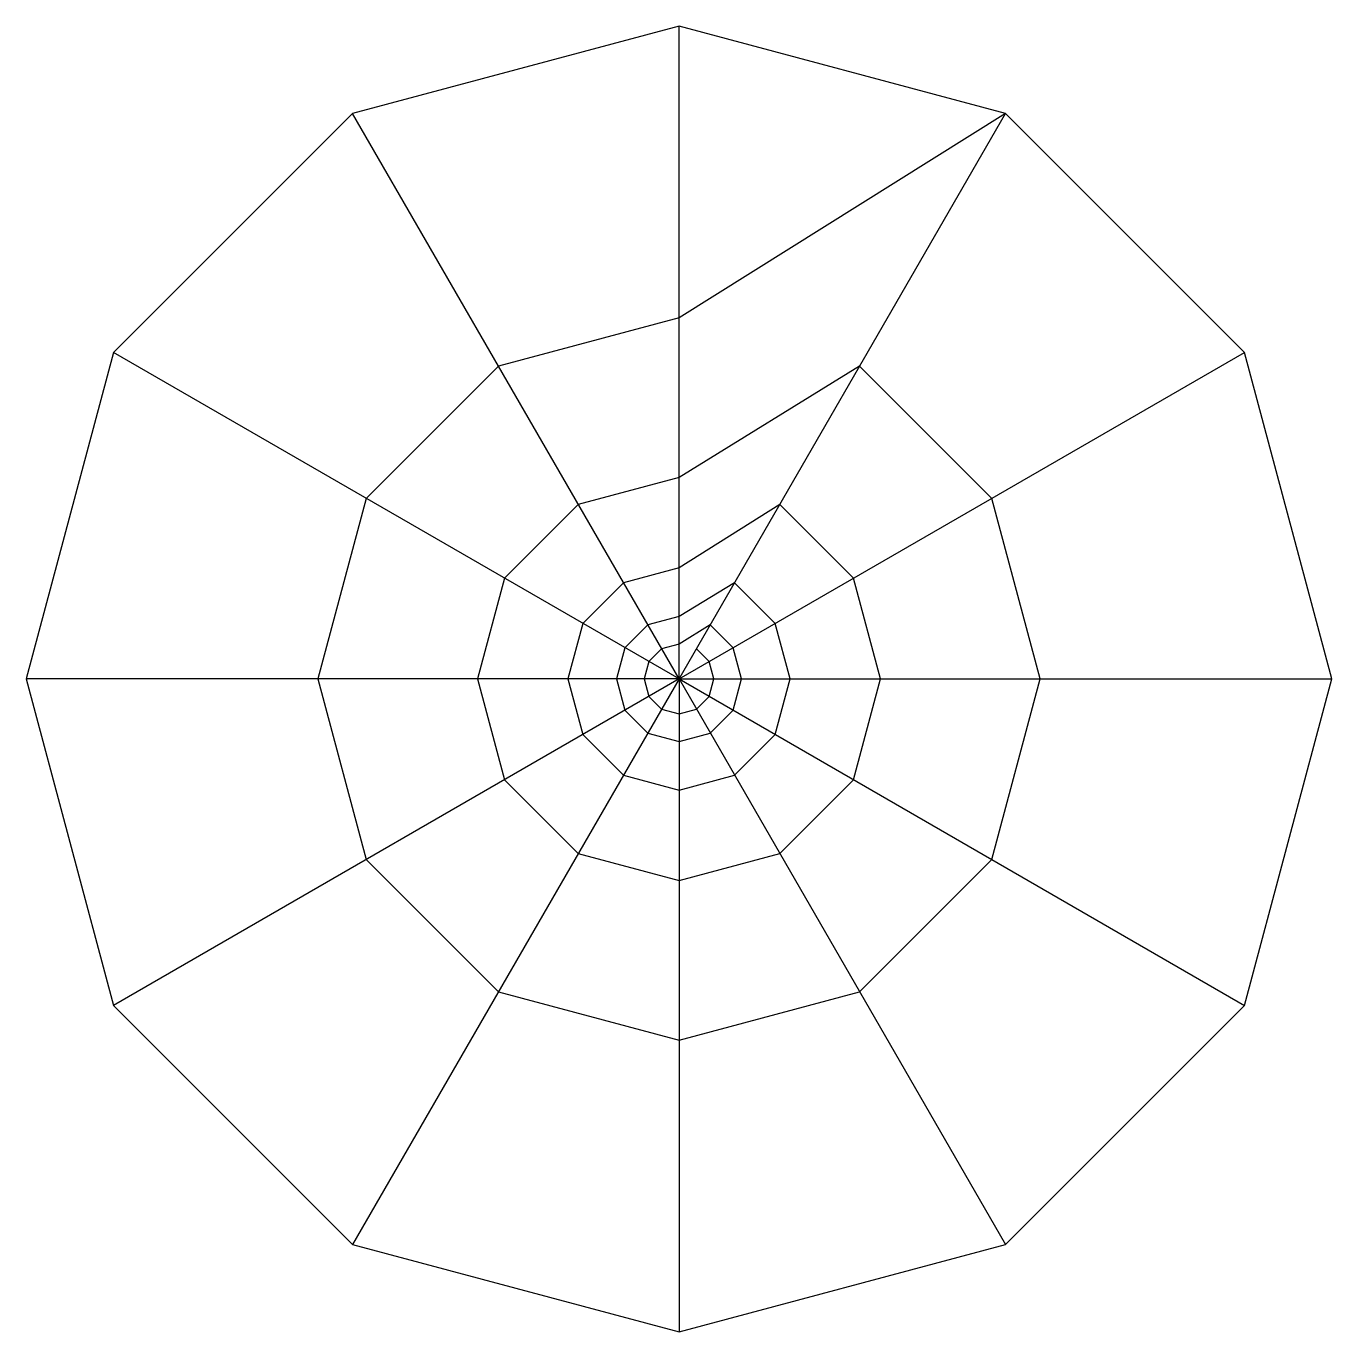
# Model space of a CAD drawing. Extents: x -18.8 to 18.8, y -18.8 to 18.8.
import ezdxf

# ---------------------------------------------------------------- set-up
doc = ezdxf.new("R2010")
doc.units = 0
doc.layers.add('Default', color=7, linetype='Continuous')

msp = doc.modelspace()

# ---------------------------------------------------------------- linework, layer by layer
at = {"layer": 'Default'}
for p, q in [((0, 18.8), (-9.4, 16.281)), ((0, 0), (0, 18.8)), ((9.4, 16.281), (0, 18.8)), ((-9.4, 16.281), (-16.281, 9.4)), ((0, 0), (-9.4, 16.281)), ((0, 0), (9.4, 16.281)), ((9.4, 16.281), (0, 10.4)), ((16.281, 9.4), (9.4, 16.281)), ((0, 10.4), (-5.2, 9.007)), ((0, 0), (-16.281, 9.4)), ((-16.281, 9.4), (-18.8, 0)), ((0, 0), (16.281, 9.4)), ((18.8, 0), (16.281, 9.4)), ((-5.2, 9.007), (-9.007, 5.2)), ((5.2, 9.007), (0, 5.8)), ((9.007, 5.2), (5.2, 9.007)), ((0, 5.8), (-2.9, 5.023)), ((-9.007, 5.2), (-10.4, 0)), ((-2.9, 5.023), (-5.023, 2.9)), ((2.9, 5.023), (0, 3.2)), ((5.023, 2.9), (2.9, 5.023)), ((10.4, 0), (9.007, 5.2)), ((0, 3.2), (-1.6, 2.771)), ((-5.023, 2.9), (-5.8, 0)), ((-1.6, 2.771), (-2.771, 1.6)), ((1.6, 2.771), (0, 1.8)), ((2.771, 1.6), (1.6, 2.771)), ((5.8, 0), (5.023, 2.9)), ((-2.771, 1.6), (-3.2, 0)), ((-0.9, 1.559), (-1.559, 0.9)), ((0, 1.8), (-0.9, 1.559)), ((0.9, 1.559), (0, 1)), ((1.559, 0.9), (0.9, 1.559)), ((3.2, 0), (2.771, 1.6)), ((-1.559, 0.9), (-1.8, 0)), ((-0.5, 0.866), (-0.866, 0.5)), ((0, 1), (-0.5, 0.866)), ((0.866, 0.5), (0.5, 0.866)), ((1.8, 0), (1.559, 0.9)), ((-0.866, 0.5), (-1, 0)), ((1, 0), (0.866, 0.5)), ((0, 0), (-18.8, 0)), ((0, 0), (-16.281, -9.4)), ((0, 0), (-9.4, -16.281)), ((-1, 0), (-0.866, -0.5)), ((0, 0), (0, -18.8)), ((0, 0), (9.4, -16.281)), ((0, 0), (16.281, -9.4)), ((0, 0), (18.8, 0)), ((-18.8, 0), (-16.281, -9.4)), ((-10.4, 0), (-9.007, -5.2)), ((-5.8, 0), (-5.023, -2.9)), ((-3.2, 0), (-2.771, -1.6)), ((-1.8, 0), (-1.559, -0.9)), ((0.866, -0.5), (1, 0)), ((1.559, -0.9), (1.8, 0)), ((2.771, -1.6), (3.2, 0)), ((5.023, -2.9), (5.8, 0)), ((9.007, -5.2), (10.4, 0)), ((16.281, -9.4), (18.8, 0)), ((-0.866, -0.5), (-0.5, -0.866)), ((0.5, -0.866), (0.866, -0.5)), ((-1.559, -0.9), (-0.9, -1.559)), ((-0.5, -0.866), (0, -1)), ((0, -1), (0.5, -0.866)), ((0.9, -1.559), (1.559, -0.9)), ((-2.771, -1.6), (-1.6, -2.771)), ((-0.9, -1.559), (0, -1.8)), ((0, -1.8), (0.9, -1.559)), ((1.6, -2.771), (2.771, -1.6)), ((-5.023, -2.9), (-2.9, -5.023)), ((-1.6, -2.771), (0, -3.2)), ((0, -3.2), (1.6, -2.771)), ((2.9, -5.023), (5.023, -2.9)), ((-9.007, -5.2), (-5.2, -9.007)), ((-2.9, -5.023), (0, -5.8)), ((0, -5.8), (2.9, -5.023)), ((5.2, -9.007), (9.007, -5.2)), ((-5.2, -9.007), (0, -10.4)), ((0, -10.4), (5.2, -9.007)), ((-16.281, -9.4), (-9.4, -16.281)), ((9.4, -16.281), (16.281, -9.4)), ((-9.4, -16.281), (0, -18.8)), ((0, -18.8), (9.4, -16.281))]:
    msp.add_line(p, q, dxfattribs=at)

doc.saveas('drawing.dxf')
